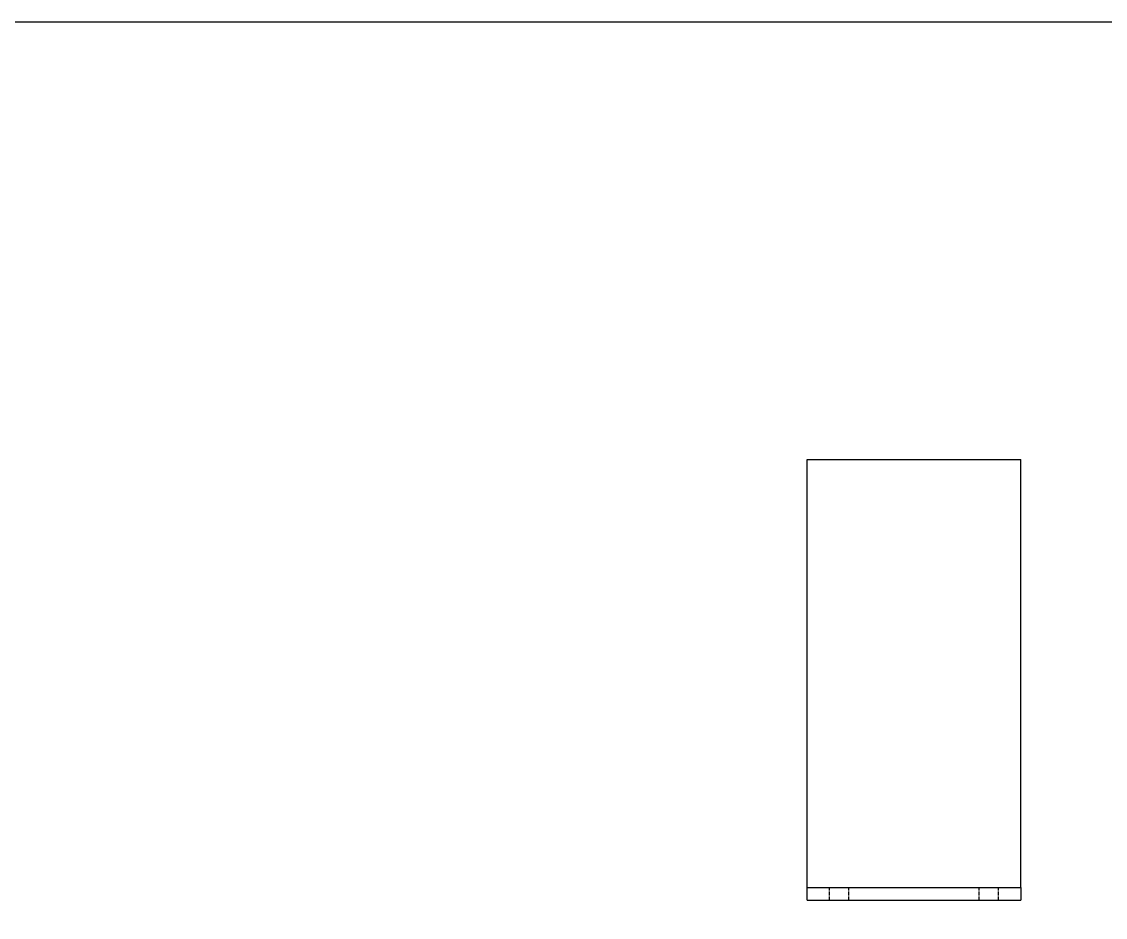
# Model space of a CAD drawing. Header units: inches. Extents: x 111849 to 113968, y -11137 to -9484.
# Drawn here: x 112356 to 112862, y -9903 to -9484 of the extents above; entities that cross this region are included whole.
import ezdxf

# ---------------------------------------------------------------- set-up
doc = ezdxf.new("R2010")
doc.units = ezdxf.units.IN
doc.linetypes.add('ACAD_ISO02W100', pattern=[15, 12, -3])
doc.layers.add('_RB_product', color=7, linetype='Continuous')
doc.layers.add('_RB_text', color=7, linetype='Continuous')

# ---------------------------------------------------------------- blocks, each defined once
blk = doc.blocks.new('F70100_front')
at = {"layer": '_RB_product'}
for p, q in [((112723.02, -9688.99), (112823.02, -9688.99)), ((112723.02, -9888.99), (112723.02, -9688.99)), ((112823.02, -9888.99), (112823.02, -9688.99)), ((112723.02, -9888.99), (112823.02, -9888.99)), ((112723.02, -9894.99), (112723.02, -9888.99)), ((112823.02, -9888.99), (112823.02, -9894.99)), ((112723.02, -9894.99), (112823.02, -9894.99))]:
    blk.add_line(p, q, dxfattribs=at)
at = {"layer": '_RB_product', "linetype": 'ACAD_ISO02W100', "ltscale": 0.15}
for p, q in [((112733.52, -9894.99), (112733.52, -9888.99)), ((112742.52, -9894.99), (112742.52, -9888.99)), ((112803.52, -9894.99), (112803.52, -9888.99)), ((112812.52, -9894.99), (112812.52, -9888.99))]:
    blk.add_line(p, q, dxfattribs=at)

msp = doc.modelspace()

# ---------------------------------------------------------------- linework, layer by layer
msp.add_lwpolyline([(111849.33, -9484.25), (113967.82, -9484.25), (113967.82, -10282.53), (111849.33, -10282.53)], close=True)

# ---------------------------------------------------------------- block references
at = {"layer": '_RB_text'}
msp.add_blockref('F70100_front', (0, 0), dxfattribs=at)

doc.saveas('drawing.dxf')
